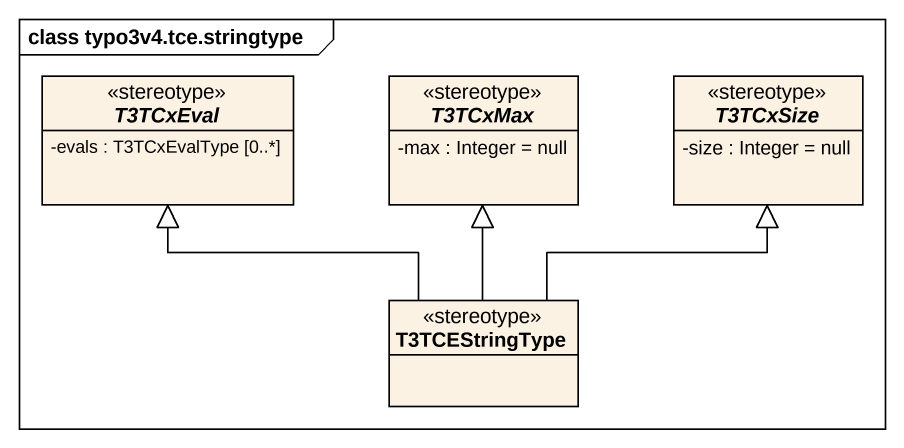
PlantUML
@startuml
mainframe class typo3v4.tce.stringtype
hide circle
hide empty members
skinparam classAttributeIconSize 0
abstract class T3TCxEval <<stereotype>> {
  -evals : T3TCxEvalType [0..*]
}
abstract class T3TCxMax <<stereotype>> {
  -max : Integer = null
}
abstract class T3TCxSize <<stereotype>> {
  -size : Integer = null
}
class T3TCEStringType <<stereotype>>
T3TCEStringType -up-|> T3TCxEval
T3TCEStringType -up-|> T3TCxMax
T3TCEStringType -up-|> T3TCxSize
@enduml
